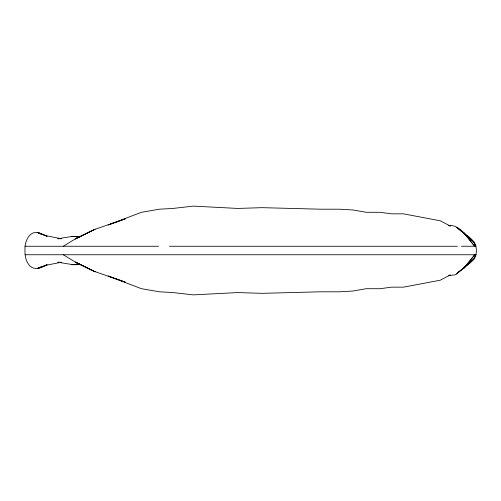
<?xml version="1.0" encoding="UTF-8"?>
<svg xmlns="http://www.w3.org/2000/svg" width="501" height="501" viewBox="0 0 501 501"><rect width="100%" height="100%" fill="white"/><g stroke="black" fill="none" stroke-linecap="round" stroke-linejoin="round"><path stroke-width="0.75" d="M47.013 264.741C41.558 267.903 33.335 271.141 28.845 264.691C24.724 259.474 24.762 252.554 25.05 246.254C25.62 241.707 27.386 237.098 31.049 234.161C36.085 230.159 42.115 234.274 47.013 236.259M464.389 233.785C472.449 238.645 478.042 244.651 475.95 254.746C474.278 260.583 468.992 263.814 464.389 267.215M25.05 254.746L475.95 254.746L473.984 258.867L463.782 268.21L456.63 273.552M475.95 254.746L473.984 258.867L465.416 266.194M457.82 272.55L464.959 266.939L474.791 254.746L463.782 268.21L464.959 266.939L456.298 274.247L454.845 274.886L448.439 275.581L450.355 274.93L440.229 280.216L403.418 287.161L391.463 287.161L380.19 288.708L366.143 288.708L353.042 291.018L339.409 291.795L320.602 291.795L262.211 293.335L237.674 292.565L193.348 294.882L172.739 292.54L159.387 291.795L141.47 288.708L108.197 276.032L125.275 282.107L93.793 271.223L75.344 262.117L95.052 271.724L75.344 262.117M75.344 238.883L93.793 229.777L95.052 229.276L75.344 238.883L95.052 229.276L125.275 218.893L108.197 224.968L141.47 212.292L159.387 209.205L172.739 208.46L193.348 206.118L237.674 208.435L262.211 207.665L320.602 209.205L339.409 209.205L353.042 209.982L366.143 212.292L380.19 212.292L391.463 213.839L403.418 213.839L440.229 220.784L450.355 226.07L448.439 225.419C461.026 224.511 467.408 238.595 474.791 246.254L463.782 232.79L456.63 227.448M63.295 246.254L77.668 237.461L80.06 236.597M38.809 268.185L41.295 266.839M46.925 264.735L37.487 268.411L46.399 265.198L61.435 262.23M60.834 262.305L57.828 262.23L73.616 264.779L80.398 264.553M80.285 236.353L71.493 236.528L57.828 238.77L60.834 238.695M80.442 264.422L71.493 264.472L80.285 264.647M25.05 246.254L158.466 246.254M169.507 246.254L457.307 246.254M461.402 246.254L474.052 246.254M80.442 236.578L71.493 236.528L80.398 236.447M61.435 238.77L46.399 235.802L37.487 232.589L46.925 236.265M80.06 264.403L77.668 263.539L63.295 254.746M38.809 232.815L41.295 234.161M457.82 228.45L464.959 234.061L463.782 232.79L473.984 242.133L475.95 246.254L473.984 242.133L465.416 234.806"/></g></svg>
